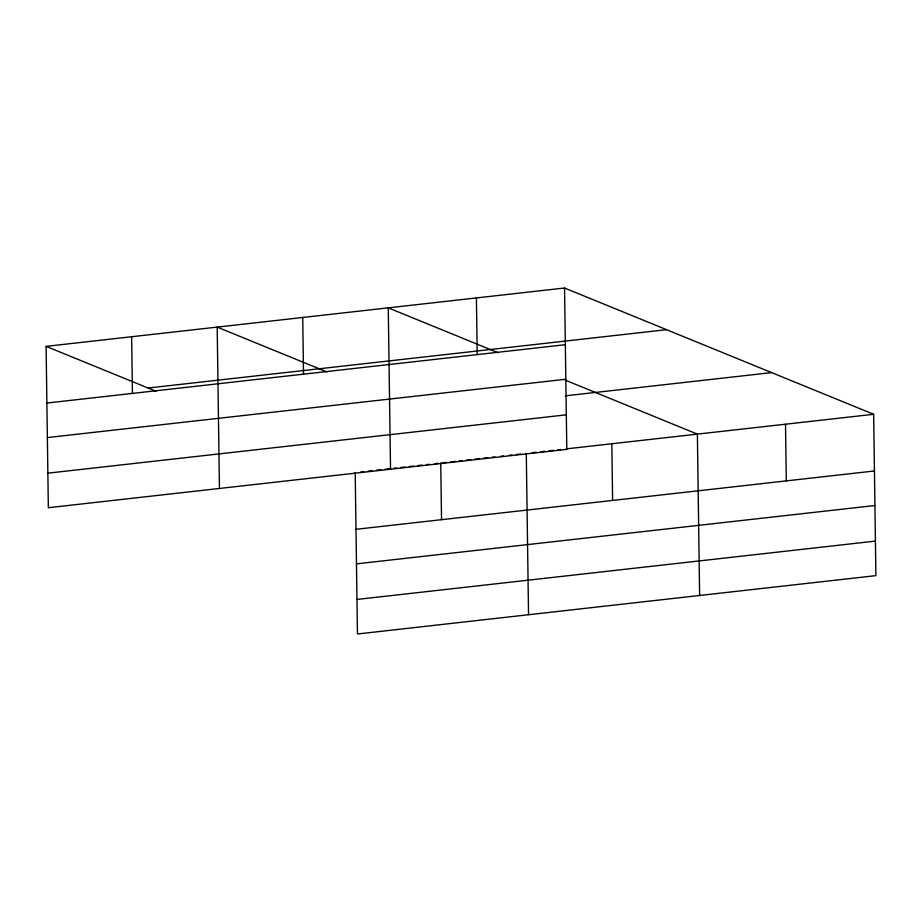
<?xml version="1.0" encoding="UTF-8"?>
<svg xmlns="http://www.w3.org/2000/svg" width="922" height="922" viewBox="0 0 922 922"><rect width="100%" height="100%" fill="white"/><g stroke="black" fill="none" stroke-linecap="round" stroke-linejoin="round"><path stroke-width="1.38" d="M564.552 288.01L566.8 449.371L48.347 507.711L46.1 346.361L564.552 288.01L873.653 414.289L875.9 575.639L357.448 633.99L355.201 472.629M148.108 388.024L666.548 329.684M46.895 403.041L565.336 344.701M47.379 437.581L565.82 379.242M565.428 395.826L771.645 372.615M47.875 473.17L566.315 414.831M360.905 471.995L363.752 471.672M368.028 471.188L372.304 470.704M376.579 470.22L380.867 469.747M385.142 469.263L389.418 468.779M393.694 468.295L396.541 467.973M400.828 467.5L405.104 467.016M409.38 466.532L413.655 466.048M417.931 465.575L422.207 465.091M426.483 464.607L429.341 464.285M435.046 463.651L437.892 463.328M442.168 462.844L446.444 462.36M450.72 461.876L454.995 461.403M459.283 460.919L462.129 460.597M466.405 460.113L470.681 459.64M474.957 459.156L479.233 458.672M483.52 458.188L487.796 457.715M492.071 457.231L494.918 456.909M500.623 456.263L503.47 455.941M509.175 455.307L512.033 454.984M516.308 454.5L520.584 454.016M531.994 452.737L536.27 452.253M540.546 451.768L544.821 451.296M549.097 450.812L553.373 450.328M557.649 449.844L560.507 449.533M566.212 448.887L873.653 414.289M355.996 529.309L874.436 470.969M356.468 563.861L874.92 505.51M356.975 599.45L875.416 541.099M498.157 352.746L388.277 307.844L390.525 469.206M565.163 380.106L697.378 434.124L699.625 595.485M327.068 371.992L217.189 327.103L219.436 488.464M46.1 346.361L155.979 391.251M785.509 424.201L786.305 480.892M611.828 443.747L612.623 500.439M526.289 453.382L528.537 614.732M476.409 297.933L477.204 354.613M440.739 463.005L441.534 519.685M302.727 317.479L303.522 374.159M131.639 336.726L132.434 393.417"/></g></svg>
